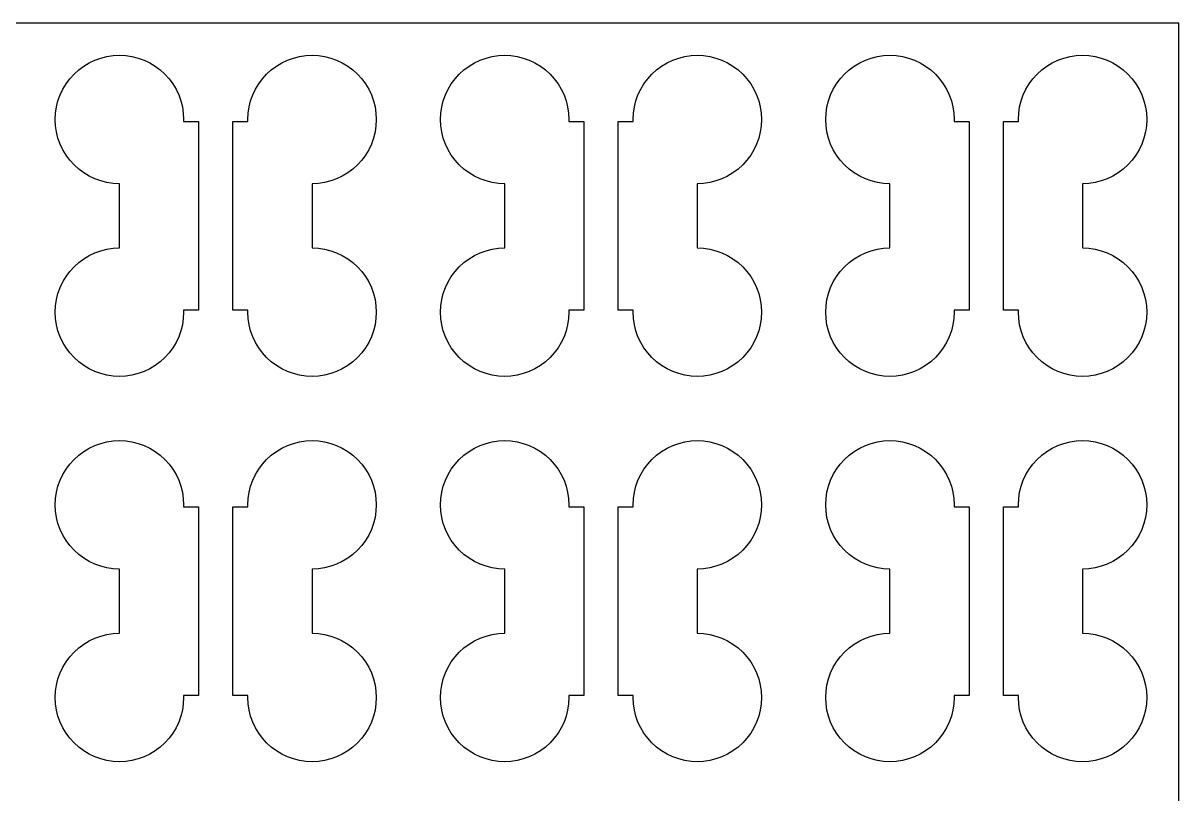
# Model space of a CAD drawing. Header units: metres. Extents: x -4 to 104, y -4 to 68.
# Drawn here: x 76.5 to 103.5, y 49.5 to 67.5 of the extents above; entities that cross this region are included whole.
import ezdxf

# ---------------------------------------------------------------- set-up
doc = ezdxf.new("R2010")
doc.units = ezdxf.units.M

msp = doc.modelspace()

# ---------------------------------------------------------------- linework, layer by layer
for p, q in [((103.5, 67.5), (-4.5, 67.5)), ((103.5, -4.5), (103.5, 67.5)), ((78.3146, 66.6854), (78.4574, 66.7212)), ((78.4574, 66.7212), (78.603, 66.7428)), ((78.603, 66.7428), (78.75, 66.75)), ((78.75, 66.75), (78.897, 66.7428)), ((78.897, 66.7428), (79.0426, 66.7212)), ((79.0426, 66.7212), (79.1854, 66.6854)), ((82.8146, 66.6854), (82.9574, 66.7212)), ((82.9574, 66.7212), (83.103, 66.7428)), ((83.103, 66.7428), (83.25, 66.75)), ((83.25, 66.75), (83.397, 66.7428)), ((83.397, 66.7428), (83.5426, 66.7212)), ((83.5426, 66.7212), (83.6854, 66.6854)), ((87.3146, 66.6854), (87.4574, 66.7212)), ((87.4574, 66.7212), (87.603, 66.7428)), ((87.603, 66.7428), (87.75, 66.75)), ((87.75, 66.75), (87.897, 66.7428)), ((87.897, 66.7428), (88.0426, 66.7212)), ((88.0426, 66.7212), (88.1854, 66.6854)), ((91.8146, 66.6854), (91.9574, 66.7212)), ((91.9574, 66.7212), (92.103, 66.7428)), ((92.103, 66.7428), (92.25, 66.75)), ((92.25, 66.75), (92.397, 66.7428)), ((92.397, 66.7428), (92.5426, 66.7212)), ((92.5426, 66.7212), (92.6854, 66.6854)), ((96.3146, 66.6854), (96.4574, 66.7212)), ((96.4574, 66.7212), (96.603, 66.7428)), ((96.603, 66.7428), (96.75, 66.75)), ((96.75, 66.75), (96.897, 66.7428)), ((96.897, 66.7428), (97.0426, 66.7212)), ((97.0426, 66.7212), (97.1854, 66.6854)), ((100.815, 66.6854), (100.957, 66.7212)), ((100.957, 66.7212), (101.103, 66.7428)), ((101.103, 66.7428), (101.25, 66.75)), ((101.25, 66.75), (101.397, 66.7428)), ((101.397, 66.7428), (101.543, 66.7212)), ((101.543, 66.7212), (101.685, 66.6854)), ((77.7984, 66.4095), (77.9167, 66.4972)), ((77.9167, 66.4972), (78.0429, 66.5729)), ((78.0429, 66.5729), (78.176, 66.6358)), ((78.176, 66.6358), (78.3146, 66.6854)), ((79.1854, 66.6854), (79.324, 66.6358)), ((79.324, 66.6358), (79.4571, 66.5729)), ((79.4571, 66.5729), (79.5834, 66.4972)), ((79.5834, 66.4972), (79.7016, 66.4095)), ((82.2984, 66.4095), (82.4166, 66.4972)), ((82.4166, 66.4972), (82.5429, 66.5729)), ((82.5429, 66.5729), (82.676, 66.6358)), ((82.676, 66.6358), (82.8146, 66.6854)), ((83.6854, 66.6854), (83.824, 66.6358)), ((83.824, 66.6358), (83.9571, 66.5729)), ((83.9571, 66.5729), (84.0833, 66.4972)), ((84.0833, 66.4972), (84.2016, 66.4095)), ((86.7984, 66.4095), (86.9167, 66.4972)), ((86.9167, 66.4972), (87.0429, 66.5729)), ((87.0429, 66.5729), (87.176, 66.6358)), ((87.176, 66.6358), (87.3146, 66.6854)), ((88.1854, 66.6854), (88.324, 66.6358)), ((88.324, 66.6358), (88.4571, 66.5729)), ((88.4571, 66.5729), (88.5834, 66.4972)), ((88.5834, 66.4972), (88.7016, 66.4095)), ((91.2984, 66.4095), (91.4166, 66.4972)), ((91.4166, 66.4972), (91.5429, 66.5729)), ((91.5429, 66.5729), (91.676, 66.6358)), ((91.676, 66.6358), (91.8146, 66.6854)), ((92.6854, 66.6854), (92.824, 66.6358)), ((92.824, 66.6358), (92.9571, 66.5729)), ((92.9571, 66.5729), (93.0833, 66.4972)), ((93.0833, 66.4972), (93.2016, 66.4095)), ((95.7984, 66.4095), (95.9167, 66.4972)), ((95.9167, 66.4972), (96.0429, 66.5729)), ((96.0429, 66.5729), (96.176, 66.6358)), ((96.176, 66.6358), (96.3146, 66.6854)), ((97.1854, 66.6854), (97.324, 66.6358)), ((97.324, 66.6358), (97.4571, 66.5729)), ((97.4571, 66.5729), (97.5834, 66.4972)), ((97.5834, 66.4972), (97.7016, 66.4095)), ((100.298, 66.4095), (100.417, 66.4972)), ((100.417, 66.4972), (100.543, 66.5729)), ((100.543, 66.5729), (100.676, 66.6358)), ((100.676, 66.6358), (100.815, 66.6854)), ((101.685, 66.6854), (101.824, 66.6358)), ((101.824, 66.6358), (101.957, 66.5729)), ((101.957, 66.5729), (102.083, 66.4972)), ((102.083, 66.4972), (102.202, 66.4095)), ((77.5028, 66.0833), (77.5905, 66.2016)), ((77.5905, 66.2016), (77.6893, 66.3107)), ((77.6893, 66.3107), (77.7984, 66.4095)), ((79.7016, 66.4095), (79.8107, 66.3107)), ((79.8107, 66.3107), (79.9095, 66.2016)), ((79.9095, 66.2016), (79.9972, 66.0833)), ((82.0028, 66.0833), (82.0905, 66.2016)), ((82.0905, 66.2016), (82.1893, 66.3107)), ((82.1893, 66.3107), (82.2984, 66.4095)), ((84.2016, 66.4095), (84.3107, 66.3107)), ((84.3107, 66.3107), (84.4095, 66.2016)), ((84.4095, 66.2016), (84.4972, 66.0833)), ((86.5028, 66.0833), (86.5905, 66.2016)), ((86.5905, 66.2016), (86.6893, 66.3107)), ((86.6893, 66.3107), (86.7984, 66.4095)), ((88.7016, 66.4095), (88.8107, 66.3107)), ((88.8107, 66.3107), (88.9095, 66.2016)), ((88.9095, 66.2016), (88.9972, 66.0833)), ((91.0028, 66.0833), (91.0905, 66.2016)), ((91.0905, 66.2016), (91.1893, 66.3107)), ((91.1893, 66.3107), (91.2984, 66.4095)), ((93.2016, 66.4095), (93.3107, 66.3107)), ((93.3107, 66.3107), (93.4095, 66.2016)), ((93.4095, 66.2016), (93.4972, 66.0833)), ((95.5028, 66.0833), (95.5905, 66.2016)), ((95.5905, 66.2016), (95.6893, 66.3107)), ((95.6893, 66.3107), (95.7984, 66.4095)), ((97.7016, 66.4095), (97.8107, 66.3107)), ((97.8107, 66.3107), (97.9095, 66.2016)), ((97.9095, 66.2016), (97.9972, 66.0833)), ((100.003, 66.0833), (100.09, 66.2016)), ((100.09, 66.2016), (100.189, 66.3107)), ((100.189, 66.3107), (100.298, 66.4095)), ((102.202, 66.4095), (102.311, 66.3107)), ((102.311, 66.3107), (102.41, 66.2016)), ((102.41, 66.2016), (102.497, 66.0833)), ((77.3642, 65.824), (77.4271, 65.9571)), ((77.4271, 65.9571), (77.5028, 66.0833)), ((79.9972, 66.0833), (80.0729, 65.9571)), ((80.0729, 65.9571), (80.1358, 65.824)), ((81.8642, 65.824), (81.9271, 65.9571)), ((81.9271, 65.9571), (82.0028, 66.0833)), ((84.4972, 66.0833), (84.5729, 65.9571)), ((84.5729, 65.9571), (84.6358, 65.824)), ((86.3642, 65.824), (86.4271, 65.9571)), ((86.4271, 65.9571), (86.5028, 66.0833)), ((88.9972, 66.0833), (89.0729, 65.9571)), ((89.0729, 65.9571), (89.1358, 65.824)), ((90.8642, 65.824), (90.9271, 65.9571)), ((90.9271, 65.9571), (91.0028, 66.0833)), ((93.4972, 66.0833), (93.5729, 65.9571)), ((93.5729, 65.9571), (93.6358, 65.824)), ((95.3642, 65.824), (95.4271, 65.9571)), ((95.4271, 65.9571), (95.5028, 66.0833)), ((97.9972, 66.0833), (98.0729, 65.9571)), ((98.0729, 65.9571), (98.1358, 65.824)), ((99.8642, 65.824), (99.9271, 65.9571)), ((99.9271, 65.9571), (100.003, 66.0833)), ((102.497, 66.0833), (102.573, 65.9571)), ((102.573, 65.9571), (102.636, 65.824)), ((77.2788, 65.5426), (77.3146, 65.6854)), ((77.3146, 65.6854), (77.3642, 65.824)), ((80.1358, 65.824), (80.1854, 65.6854)), ((80.1854, 65.6854), (80.2212, 65.5426)), ((81.7788, 65.5426), (81.8146, 65.6854)), ((81.8146, 65.6854), (81.8642, 65.824)), ((84.6358, 65.824), (84.6854, 65.6854)), ((84.6854, 65.6854), (84.7212, 65.5426)), ((86.2788, 65.5426), (86.3146, 65.6854)), ((86.3146, 65.6854), (86.3642, 65.824)), ((89.1358, 65.824), (89.1854, 65.6854)), ((89.1854, 65.6854), (89.2212, 65.5426)), ((90.7788, 65.5426), (90.8146, 65.6854)), ((90.8146, 65.6854), (90.8642, 65.824)), ((93.6358, 65.824), (93.6854, 65.6854)), ((93.6854, 65.6854), (93.7212, 65.5426)), ((95.2788, 65.5426), (95.3146, 65.6854)), ((95.3146, 65.6854), (95.3642, 65.824)), ((98.1358, 65.824), (98.1854, 65.6854)), ((98.1854, 65.6854), (98.2212, 65.5426)), ((99.7788, 65.5426), (99.8146, 65.6854)), ((99.8146, 65.6854), (99.8642, 65.824)), ((102.636, 65.824), (102.685, 65.6854)), ((102.685, 65.6854), (102.721, 65.5426)), ((77.25, 65.25), (77.2572, 65.397)), ((77.2572, 65.397), (77.2788, 65.5426)), ((80.2212, 65.5426), (80.2428, 65.397)), ((80.2428, 65.397), (80.25, 65.25)), ((81.75, 65.25), (81.7572, 65.397)), ((81.7572, 65.397), (81.7788, 65.5426)), ((84.7212, 65.5426), (84.7428, 65.397)), ((84.7428, 65.397), (84.75, 65.25)), ((86.25, 65.25), (86.2572, 65.397)), ((86.2572, 65.397), (86.2788, 65.5426)), ((89.2212, 65.5426), (89.2428, 65.397)), ((89.2428, 65.397), (89.25, 65.25)), ((90.75, 65.25), (90.7572, 65.397)), ((90.7572, 65.397), (90.7788, 65.5426)), ((93.7212, 65.5426), (93.7428, 65.397)), ((93.7428, 65.397), (93.75, 65.25)), ((95.25, 65.25), (95.2572, 65.397)), ((95.2572, 65.397), (95.2788, 65.5426)), ((98.2212, 65.5426), (98.2428, 65.397)), ((98.2428, 65.397), (98.25, 65.25)), ((99.75, 65.25), (99.7572, 65.397)), ((99.7572, 65.397), (99.7788, 65.5426)), ((102.721, 65.5426), (102.743, 65.397)), ((102.743, 65.397), (102.75, 65.25)), ((77.2572, 65.103), (77.25, 65.25)), ((77.2788, 64.9574), (77.2572, 65.103)), ((80.25, 65.25), (80.2475, 65.2)), ((80.2475, 65.2), (80.6, 65.2)), ((80.6, 65.2), (80.6, 60.8)), ((81.4, 60.8), (81.4, 65.2)), ((81.4, 65.2), (81.7525, 65.2)), ((81.7525, 65.2), (81.75, 65.25)), ((84.7428, 65.103), (84.7212, 64.9574)), ((84.75, 65.25), (84.7428, 65.103)), ((86.2572, 65.103), (86.25, 65.25)), ((86.2788, 64.9574), (86.2572, 65.103)), ((89.25, 65.25), (89.2475, 65.2)), ((89.2475, 65.2), (89.6, 65.2)), ((89.6, 65.2), (89.6, 60.8)), ((90.4, 60.8), (90.4, 65.2)), ((90.4, 65.2), (90.7525, 65.2)), ((90.7525, 65.2), (90.75, 65.25)), ((93.7428, 65.103), (93.7212, 64.9574)), ((93.75, 65.25), (93.7428, 65.103)), ((95.2572, 65.103), (95.25, 65.25)), ((95.2788, 64.9574), (95.2572, 65.103)), ((98.25, 65.25), (98.2475, 65.2)), ((98.2475, 65.2), (98.6, 65.2)), ((98.6, 65.2), (98.6, 60.8)), ((99.4, 60.8), (99.4, 65.2)), ((99.4, 65.2), (99.7525, 65.2)), ((99.7525, 65.2), (99.75, 65.25)), ((102.743, 65.103), (102.721, 64.9574)), ((102.75, 65.25), (102.743, 65.103)), ((77.3146, 64.8146), (77.2788, 64.9574)), ((77.3642, 64.676), (77.3146, 64.8146)), ((84.6854, 64.8146), (84.6358, 64.676)), ((84.7212, 64.9574), (84.6854, 64.8146)), ((86.3146, 64.8146), (86.2788, 64.9574)), ((86.3642, 64.676), (86.3146, 64.8146)), ((93.6854, 64.8146), (93.6358, 64.676)), ((93.7212, 64.9574), (93.6854, 64.8146)), ((95.3146, 64.8146), (95.2788, 64.9574)), ((95.3642, 64.676), (95.3146, 64.8146)), ((102.685, 64.8146), (102.636, 64.676)), ((102.721, 64.9574), (102.685, 64.8146)), ((77.4271, 64.5429), (77.3642, 64.676)), ((77.5028, 64.4166), (77.4271, 64.5429)), ((84.5729, 64.5429), (84.4972, 64.4166)), ((84.6358, 64.676), (84.5729, 64.5429)), ((86.4271, 64.5429), (86.3642, 64.676)), ((86.5028, 64.4166), (86.4271, 64.5429)), ((93.5729, 64.5429), (93.4972, 64.4166)), ((93.6358, 64.676), (93.5729, 64.5429)), ((95.4271, 64.5429), (95.3642, 64.676)), ((95.5028, 64.4166), (95.4271, 64.5429)), ((102.573, 64.5429), (102.497, 64.4166)), ((102.636, 64.676), (102.573, 64.5429)), ((77.5905, 64.2984), (77.5028, 64.4166)), ((77.6893, 64.1893), (77.5905, 64.2984)), ((84.4095, 64.2984), (84.3107, 64.1893)), ((84.4972, 64.4166), (84.4095, 64.2984)), ((86.5905, 64.2984), (86.5028, 64.4166)), ((86.6893, 64.1893), (86.5905, 64.2984)), ((93.4095, 64.2984), (93.3107, 64.1893)), ((93.4972, 64.4166), (93.4095, 64.2984)), ((95.5905, 64.2984), (95.5028, 64.4166)), ((95.6893, 64.1893), (95.5905, 64.2984)), ((102.41, 64.2984), (102.311, 64.1893)), ((102.497, 64.4166), (102.41, 64.2984)), ((77.7984, 64.0905), (77.6893, 64.1893)), ((77.9167, 64.0028), (77.7984, 64.0905)), ((78.0429, 63.9271), (77.9167, 64.0028)), ((84.0833, 64.0028), (83.9571, 63.9271)), ((84.2016, 64.0905), (84.0833, 64.0028)), ((84.3107, 64.1893), (84.2016, 64.0905)), ((86.7984, 64.0905), (86.6893, 64.1893)), ((86.9167, 64.0028), (86.7984, 64.0905)), ((87.0429, 63.9271), (86.9167, 64.0028)), ((93.0833, 64.0028), (92.9571, 63.9271)), ((93.2016, 64.0905), (93.0833, 64.0028)), ((93.3107, 64.1893), (93.2016, 64.0905)), ((95.7984, 64.0905), (95.6893, 64.1893)), ((95.9167, 64.0028), (95.7984, 64.0905)), ((96.0429, 63.9271), (95.9167, 64.0028)), ((102.083, 64.0028), (101.957, 63.9271)), ((102.202, 64.0905), (102.083, 64.0028)), ((102.311, 64.1893), (102.202, 64.0905)), ((78.176, 63.8642), (78.0429, 63.9271)), ((78.3146, 63.8146), (78.176, 63.8642)), ((78.4574, 63.7788), (78.3146, 63.8146)), ((78.603, 63.7572), (78.4574, 63.7788)), ((78.75, 63.75), (78.603, 63.7572)), ((78.75, 62.25), (78.75, 63.75)), ((83.397, 63.7572), (83.25, 63.75)), ((83.25, 63.75), (83.25, 62.25)), ((83.5426, 63.7788), (83.397, 63.7572)), ((83.6854, 63.8146), (83.5426, 63.7788)), ((83.824, 63.8642), (83.6854, 63.8146)), ((83.9571, 63.9271), (83.824, 63.8642)), ((87.176, 63.8642), (87.0429, 63.9271)), ((87.3146, 63.8146), (87.176, 63.8642)), ((87.4574, 63.7788), (87.3146, 63.8146)), ((87.603, 63.7572), (87.4574, 63.7788)), ((87.75, 63.75), (87.603, 63.7572)), ((87.75, 62.25), (87.75, 63.75)), ((92.397, 63.7572), (92.25, 63.75)), ((92.25, 63.75), (92.25, 62.25)), ((92.5426, 63.7788), (92.397, 63.7572)), ((92.6854, 63.8146), (92.5426, 63.7788)), ((92.824, 63.8642), (92.6854, 63.8146)), ((92.9571, 63.9271), (92.824, 63.8642)), ((96.176, 63.8642), (96.0429, 63.9271)), ((96.3146, 63.8146), (96.176, 63.8642)), ((96.4574, 63.7788), (96.3146, 63.8146)), ((96.603, 63.7572), (96.4574, 63.7788)), ((96.75, 63.75), (96.603, 63.7572)), ((96.75, 62.25), (96.75, 63.75)), ((101.397, 63.7572), (101.25, 63.75)), ((101.25, 63.75), (101.25, 62.25)), ((101.543, 63.7788), (101.397, 63.7572)), ((101.685, 63.8146), (101.543, 63.7788)), ((101.824, 63.8642), (101.685, 63.8146)), ((101.957, 63.9271), (101.824, 63.8642)), ((78.0429, 62.0729), (78.176, 62.1358)), ((78.176, 62.1358), (78.3146, 62.1854)), ((78.3146, 62.1854), (78.4574, 62.2212)), ((78.4574, 62.2212), (78.603, 62.2428)), ((78.603, 62.2428), (78.75, 62.25)), ((83.25, 62.25), (83.397, 62.2428)), ((83.397, 62.2428), (83.5426, 62.2212)), ((83.5426, 62.2212), (83.6854, 62.1854)), ((83.6854, 62.1854), (83.824, 62.1358)), ((83.824, 62.1358), (83.9571, 62.0729)), ((87.0429, 62.0729), (87.176, 62.1358)), ((87.176, 62.1358), (87.3146, 62.1854)), ((87.3146, 62.1854), (87.4574, 62.2212)), ((87.4574, 62.2212), (87.603, 62.2428)), ((87.603, 62.2428), (87.75, 62.25)), ((92.25, 62.25), (92.397, 62.2428)), ((92.397, 62.2428), (92.5426, 62.2212)), ((92.5426, 62.2212), (92.6854, 62.1854)), ((92.6854, 62.1854), (92.824, 62.1358)), ((92.824, 62.1358), (92.9571, 62.0729)), ((96.0429, 62.0729), (96.176, 62.1358)), ((96.176, 62.1358), (96.3146, 62.1854)), ((96.3146, 62.1854), (96.4574, 62.2212)), ((96.4574, 62.2212), (96.603, 62.2428)), ((96.603, 62.2428), (96.75, 62.25)), ((101.25, 62.25), (101.397, 62.2428)), ((101.397, 62.2428), (101.543, 62.2212)), ((101.543, 62.2212), (101.685, 62.1854)), ((101.685, 62.1854), (101.824, 62.1358)), ((101.824, 62.1358), (101.957, 62.0729)), ((77.6893, 61.8107), (77.7984, 61.9095)), ((77.7984, 61.9095), (77.9167, 61.9972)), ((77.9167, 61.9972), (78.0429, 62.0729)), ((83.9571, 62.0729), (84.0833, 61.9972)), ((84.0833, 61.9972), (84.2016, 61.9095)), ((84.2016, 61.9095), (84.3107, 61.8107)), ((86.6893, 61.8107), (86.7984, 61.9095)), ((86.7984, 61.9095), (86.9167, 61.9972)), ((86.9167, 61.9972), (87.0429, 62.0729)), ((92.9571, 62.0729), (93.0833, 61.9972)), ((93.0833, 61.9972), (93.2016, 61.9095)), ((93.2016, 61.9095), (93.3107, 61.8107)), ((95.6893, 61.8107), (95.7984, 61.9095)), ((95.7984, 61.9095), (95.9167, 61.9972)), ((95.9167, 61.9972), (96.0429, 62.0729)), ((101.957, 62.0729), (102.083, 61.9972)), ((102.083, 61.9972), (102.202, 61.9095)), ((102.202, 61.9095), (102.311, 61.8107)), ((77.4271, 61.4571), (77.5028, 61.5834)), ((77.5028, 61.5834), (77.5905, 61.7016)), ((77.5905, 61.7016), (77.6893, 61.8107)), ((84.3107, 61.8107), (84.4095, 61.7016)), ((84.4095, 61.7016), (84.4972, 61.5834)), ((84.4972, 61.5834), (84.5729, 61.4571)), ((86.4271, 61.4571), (86.5028, 61.5834)), ((86.5028, 61.5834), (86.5905, 61.7016)), ((86.5905, 61.7016), (86.6893, 61.8107)), ((93.3107, 61.8107), (93.4095, 61.7016)), ((93.4095, 61.7016), (93.4972, 61.5834)), ((93.4972, 61.5834), (93.5729, 61.4571)), ((95.4271, 61.4571), (95.5028, 61.5834)), ((95.5028, 61.5834), (95.5905, 61.7016)), ((95.5905, 61.7016), (95.6893, 61.8107)), ((102.311, 61.8107), (102.41, 61.7016)), ((102.41, 61.7016), (102.497, 61.5834)), ((102.497, 61.5834), (102.573, 61.4571)), ((77.3146, 61.1854), (77.3642, 61.324)), ((77.3642, 61.324), (77.4271, 61.4571)), ((84.5729, 61.4571), (84.6358, 61.324)), ((84.6358, 61.324), (84.6854, 61.1854)), ((86.3146, 61.1854), (86.3642, 61.324)), ((86.3642, 61.324), (86.4271, 61.4571)), ((93.5729, 61.4571), (93.6358, 61.324)), ((93.6358, 61.324), (93.6854, 61.1854)), ((95.3146, 61.1854), (95.3642, 61.324)), ((95.3642, 61.324), (95.4271, 61.4571)), ((102.573, 61.4571), (102.636, 61.324)), ((102.636, 61.324), (102.685, 61.1854)), ((77.2572, 60.897), (77.2788, 61.0426)), ((77.2788, 61.0426), (77.3146, 61.1854)), ((84.6854, 61.1854), (84.7212, 61.0426)), ((84.7212, 61.0426), (84.7428, 60.897)), ((86.2572, 60.897), (86.2788, 61.0426)), ((86.2788, 61.0426), (86.3146, 61.1854)), ((93.6854, 61.1854), (93.7212, 61.0426)), ((93.7212, 61.0426), (93.7428, 60.897)), ((95.2572, 60.897), (95.2788, 61.0426)), ((95.2788, 61.0426), (95.3146, 61.1854)), ((102.685, 61.1854), (102.721, 61.0426)), ((102.721, 61.0426), (102.743, 60.897)), ((77.25, 60.75), (77.2572, 60.897)), ((80.6, 60.8), (80.2475, 60.8)), ((80.2475, 60.8), (80.25, 60.75)), ((81.7525, 60.8), (81.4, 60.8)), ((81.75, 60.75), (81.7525, 60.8)), ((84.7428, 60.897), (84.75, 60.75)), ((86.25, 60.75), (86.2572, 60.897)), ((89.6, 60.8), (89.2475, 60.8)), ((89.2475, 60.8), (89.25, 60.75)), ((90.7525, 60.8), (90.4, 60.8)), ((90.75, 60.75), (90.7525, 60.8)), ((93.7428, 60.897), (93.75, 60.75)), ((95.25, 60.75), (95.2572, 60.897)), ((98.6, 60.8), (98.2475, 60.8)), ((98.2475, 60.8), (98.25, 60.75)), ((99.7525, 60.8), (99.4, 60.8)), ((99.75, 60.75), (99.7525, 60.8)), ((102.743, 60.897), (102.75, 60.75)), ((77.2572, 60.603), (77.25, 60.75)), ((77.2788, 60.4574), (77.2572, 60.603)), ((80.2428, 60.603), (80.2212, 60.4574)), ((80.25, 60.75), (80.2428, 60.603)), ((81.7572, 60.603), (81.75, 60.75)), ((81.7788, 60.4574), (81.7572, 60.603)), ((84.7428, 60.603), (84.7212, 60.4574)), ((84.75, 60.75), (84.7428, 60.603)), ((86.2572, 60.603), (86.25, 60.75)), ((86.2788, 60.4574), (86.2572, 60.603)), ((89.2428, 60.603), (89.2212, 60.4574)), ((89.25, 60.75), (89.2428, 60.603)), ((90.7572, 60.603), (90.75, 60.75)), ((90.7788, 60.4574), (90.7572, 60.603)), ((93.7428, 60.603), (93.7212, 60.4574)), ((93.75, 60.75), (93.7428, 60.603)), ((95.2572, 60.603), (95.25, 60.75)), ((95.2788, 60.4574), (95.2572, 60.603)), ((98.2428, 60.603), (98.2212, 60.4574)), ((98.25, 60.75), (98.2428, 60.603)), ((99.7572, 60.603), (99.75, 60.75)), ((99.7788, 60.4574), (99.7572, 60.603)), ((102.743, 60.603), (102.721, 60.4574)), ((102.75, 60.75), (102.743, 60.603)), ((77.3146, 60.3146), (77.2788, 60.4574)), ((77.3642, 60.176), (77.3146, 60.3146)), ((80.1854, 60.3146), (80.1358, 60.176)), ((80.2212, 60.4574), (80.1854, 60.3146)), ((81.8146, 60.3146), (81.7788, 60.4574)), ((81.8642, 60.176), (81.8146, 60.3146)), ((84.6854, 60.3146), (84.6358, 60.176)), ((84.7212, 60.4574), (84.6854, 60.3146)), ((86.3146, 60.3146), (86.2788, 60.4574)), ((86.3642, 60.176), (86.3146, 60.3146)), ((89.1854, 60.3146), (89.1358, 60.176)), ((89.2212, 60.4574), (89.1854, 60.3146)), ((90.8146, 60.3146), (90.7788, 60.4574)), ((90.8642, 60.176), (90.8146, 60.3146)), ((93.6854, 60.3146), (93.6358, 60.176)), ((93.7212, 60.4574), (93.6854, 60.3146)), ((95.3146, 60.3146), (95.2788, 60.4574)), ((95.3642, 60.176), (95.3146, 60.3146)), ((98.1854, 60.3146), (98.1358, 60.176)), ((98.2212, 60.4574), (98.1854, 60.3146)), ((99.8146, 60.3146), (99.7788, 60.4574)), ((99.8642, 60.176), (99.8146, 60.3146)), ((102.685, 60.3146), (102.636, 60.176)), ((102.721, 60.4574), (102.685, 60.3146)), ((77.4271, 60.0429), (77.3642, 60.176)), ((77.5028, 59.9167), (77.4271, 60.0429)), ((80.0729, 60.0429), (79.9972, 59.9167)), ((80.1358, 60.176), (80.0729, 60.0429)), ((81.9271, 60.0429), (81.8642, 60.176)), ((82.0028, 59.9167), (81.9271, 60.0429)), ((84.5729, 60.0429), (84.4972, 59.9167)), ((84.6358, 60.176), (84.5729, 60.0429)), ((86.4271, 60.0429), (86.3642, 60.176)), ((86.5028, 59.9167), (86.4271, 60.0429)), ((89.0729, 60.0429), (88.9972, 59.9167)), ((89.1358, 60.176), (89.0729, 60.0429)), ((90.9271, 60.0429), (90.8642, 60.176)), ((91.0028, 59.9167), (90.9271, 60.0429)), ((93.5729, 60.0429), (93.4972, 59.9167)), ((93.6358, 60.176), (93.5729, 60.0429)), ((95.4271, 60.0429), (95.3642, 60.176)), ((95.5028, 59.9167), (95.4271, 60.0429)), ((98.0729, 60.0429), (97.9972, 59.9167)), ((98.1358, 60.176), (98.0729, 60.0429)), ((99.9271, 60.0429), (99.8642, 60.176)), ((100.003, 59.9167), (99.9271, 60.0429)), ((102.573, 60.0429), (102.497, 59.9167)), ((102.636, 60.176), (102.573, 60.0429)), ((77.5905, 59.7984), (77.5028, 59.9167)), ((77.6893, 59.6893), (77.5905, 59.7984)), ((77.7984, 59.5905), (77.6893, 59.6893)), ((79.8107, 59.6893), (79.7016, 59.5905)), ((79.9095, 59.7984), (79.8107, 59.6893)), ((79.9972, 59.9167), (79.9095, 59.7984)), ((82.0905, 59.7984), (82.0028, 59.9167)), ((82.1893, 59.6893), (82.0905, 59.7984)), ((82.2984, 59.5905), (82.1893, 59.6893)), ((84.3107, 59.6893), (84.2016, 59.5905)), ((84.4095, 59.7984), (84.3107, 59.6893)), ((84.4972, 59.9167), (84.4095, 59.7984)), ((86.5905, 59.7984), (86.5028, 59.9167)), ((86.6893, 59.6893), (86.5905, 59.7984)), ((86.7984, 59.5905), (86.6893, 59.6893)), ((88.8107, 59.6893), (88.7016, 59.5905)), ((88.9095, 59.7984), (88.8107, 59.6893)), ((88.9972, 59.9167), (88.9095, 59.7984)), ((91.0905, 59.7984), (91.0028, 59.9167)), ((91.1893, 59.6893), (91.0905, 59.7984)), ((91.2984, 59.5905), (91.1893, 59.6893)), ((93.3107, 59.6893), (93.2016, 59.5905)), ((93.4095, 59.7984), (93.3107, 59.6893)), ((93.4972, 59.9167), (93.4095, 59.7984)), ((95.5905, 59.7984), (95.5028, 59.9167)), ((95.6893, 59.6893), (95.5905, 59.7984)), ((95.7984, 59.5905), (95.6893, 59.6893)), ((97.8107, 59.6893), (97.7016, 59.5905)), ((97.9095, 59.7984), (97.8107, 59.6893)), ((97.9972, 59.9167), (97.9095, 59.7984)), ((100.09, 59.7984), (100.003, 59.9167)), ((100.189, 59.6893), (100.09, 59.7984)), ((100.298, 59.5905), (100.189, 59.6893)), ((102.311, 59.6893), (102.202, 59.5905)), ((102.41, 59.7984), (102.311, 59.6893)), ((102.497, 59.9167), (102.41, 59.7984)), ((77.9167, 59.5028), (77.7984, 59.5905)), ((78.0429, 59.4271), (77.9167, 59.5028)), ((78.176, 59.3642), (78.0429, 59.4271)), ((79.4571, 59.4271), (79.324, 59.3642)), ((79.5834, 59.5028), (79.4571, 59.4271)), ((79.7016, 59.5905), (79.5834, 59.5028)), ((82.4166, 59.5028), (82.2984, 59.5905)), ((82.5429, 59.4271), (82.4166, 59.5028)), ((82.676, 59.3642), (82.5429, 59.4271)), ((83.9571, 59.4271), (83.824, 59.3642)), ((84.0833, 59.5028), (83.9571, 59.4271)), ((84.2016, 59.5905), (84.0833, 59.5028)), ((86.9167, 59.5028), (86.7984, 59.5905)), ((87.0429, 59.4271), (86.9167, 59.5028)), ((87.176, 59.3642), (87.0429, 59.4271)), ((88.4571, 59.4271), (88.324, 59.3642)), ((88.5834, 59.5028), (88.4571, 59.4271)), ((88.7016, 59.5905), (88.5834, 59.5028)), ((91.4166, 59.5028), (91.2984, 59.5905)), ((91.5429, 59.4271), (91.4166, 59.5028)), ((91.676, 59.3642), (91.5429, 59.4271)), ((92.9571, 59.4271), (92.824, 59.3642)), ((93.0833, 59.5028), (92.9571, 59.4271)), ((93.2016, 59.5905), (93.0833, 59.5028)), ((95.9167, 59.5028), (95.7984, 59.5905)), ((96.0429, 59.4271), (95.9167, 59.5028)), ((96.176, 59.3642), (96.0429, 59.4271)), ((97.4571, 59.4271), (97.324, 59.3642)), ((97.5834, 59.5028), (97.4571, 59.4271)), ((97.7016, 59.5905), (97.5834, 59.5028)), ((100.417, 59.5028), (100.298, 59.5905)), ((100.543, 59.4271), (100.417, 59.5028)), ((100.676, 59.3642), (100.543, 59.4271)), ((101.957, 59.4271), (101.824, 59.3642)), ((102.083, 59.5028), (101.957, 59.4271)), ((102.202, 59.5905), (102.083, 59.5028)), ((78.3146, 59.3146), (78.176, 59.3642)), ((78.4574, 59.2788), (78.3146, 59.3146)), ((78.603, 59.2572), (78.4574, 59.2788)), ((78.75, 59.25), (78.603, 59.2572)), ((78.897, 59.2572), (78.75, 59.25)), ((79.0426, 59.2788), (78.897, 59.2572)), ((79.1854, 59.3146), (79.0426, 59.2788)), ((79.324, 59.3642), (79.1854, 59.3146)), ((82.8146, 59.3146), (82.676, 59.3642)), ((82.9574, 59.2788), (82.8146, 59.3146)), ((83.103, 59.2572), (82.9574, 59.2788)), ((83.25, 59.25), (83.103, 59.2572)), ((83.397, 59.2572), (83.25, 59.25)), ((83.5426, 59.2788), (83.397, 59.2572)), ((83.6854, 59.3146), (83.5426, 59.2788)), ((83.824, 59.3642), (83.6854, 59.3146)), ((87.3146, 59.3146), (87.176, 59.3642)), ((87.4574, 59.2788), (87.3146, 59.3146)), ((87.603, 59.2572), (87.4574, 59.2788)), ((87.75, 59.25), (87.603, 59.2572)), ((87.897, 59.2572), (87.75, 59.25)), ((88.0426, 59.2788), (87.897, 59.2572)), ((88.1854, 59.3146), (88.0426, 59.2788)), ((88.324, 59.3642), (88.1854, 59.3146)), ((91.8146, 59.3146), (91.676, 59.3642)), ((91.9574, 59.2788), (91.8146, 59.3146)), ((92.103, 59.2572), (91.9574, 59.2788)), ((92.25, 59.25), (92.103, 59.2572)), ((92.397, 59.2572), (92.25, 59.25)), ((92.5426, 59.2788), (92.397, 59.2572)), ((92.6854, 59.3146), (92.5426, 59.2788)), ((92.824, 59.3642), (92.6854, 59.3146)), ((96.3146, 59.3146), (96.176, 59.3642)), ((96.4574, 59.2788), (96.3146, 59.3146)), ((96.603, 59.2572), (96.4574, 59.2788)), ((96.75, 59.25), (96.603, 59.2572)), ((96.897, 59.2572), (96.75, 59.25)), ((97.0426, 59.2788), (96.897, 59.2572)), ((97.1854, 59.3146), (97.0426, 59.2788)), ((97.324, 59.3642), (97.1854, 59.3146)), ((100.815, 59.3146), (100.676, 59.3642)), ((100.957, 59.2788), (100.815, 59.3146)), ((101.103, 59.2572), (100.957, 59.2788)), ((101.25, 59.25), (101.103, 59.2572)), ((101.397, 59.2572), (101.25, 59.25)), ((101.543, 59.2788), (101.397, 59.2572)), ((101.685, 59.3146), (101.543, 59.2788)), ((101.824, 59.3642), (101.685, 59.3146)), ((77.9167, 57.4972), (78.0429, 57.5729)), ((78.0429, 57.5729), (78.176, 57.6358)), ((78.176, 57.6358), (78.3146, 57.6854)), ((78.3146, 57.6854), (78.4574, 57.7212)), ((78.4574, 57.7212), (78.603, 57.7428)), ((78.603, 57.7428), (78.75, 57.75)), ((78.75, 57.75), (78.897, 57.7428)), ((78.897, 57.7428), (79.0426, 57.7212)), ((79.0426, 57.7212), (79.1854, 57.6854)), ((79.1854, 57.6854), (79.324, 57.6358)), ((79.324, 57.6358), (79.4571, 57.5729)), ((79.4571, 57.5729), (79.5834, 57.4972)), ((82.4166, 57.4972), (82.5429, 57.5729)), ((82.5429, 57.5729), (82.676, 57.6358)), ((82.676, 57.6358), (82.8146, 57.6854)), ((82.8146, 57.6854), (82.9574, 57.7212)), ((82.9574, 57.7212), (83.103, 57.7428)), ((83.103, 57.7428), (83.25, 57.75)), ((83.25, 57.75), (83.397, 57.7428)), ((83.397, 57.7428), (83.5426, 57.7212)), ((83.5426, 57.7212), (83.6854, 57.6854)), ((83.6854, 57.6854), (83.824, 57.6358)), ((83.824, 57.6358), (83.9571, 57.5729)), ((83.9571, 57.5729), (84.0833, 57.4972)), ((86.9167, 57.4972), (87.0429, 57.5729)), ((87.0429, 57.5729), (87.176, 57.6358)), ((87.176, 57.6358), (87.3146, 57.6854)), ((87.3146, 57.6854), (87.4574, 57.7212)), ((87.4574, 57.7212), (87.603, 57.7428)), ((87.603, 57.7428), (87.75, 57.75)), ((87.75, 57.75), (87.897, 57.7428)), ((87.897, 57.7428), (88.0426, 57.7212)), ((88.0426, 57.7212), (88.1854, 57.6854)), ((88.1854, 57.6854), (88.324, 57.6358)), ((88.324, 57.6358), (88.4571, 57.5729)), ((88.4571, 57.5729), (88.5834, 57.4972)), ((91.4166, 57.4972), (91.5429, 57.5729)), ((91.5429, 57.5729), (91.676, 57.6358)), ((91.676, 57.6358), (91.8146, 57.6854)), ((91.8146, 57.6854), (91.9574, 57.7212)), ((91.9574, 57.7212), (92.103, 57.7428)), ((92.103, 57.7428), (92.25, 57.75)), ((92.25, 57.75), (92.397, 57.7428)), ((92.397, 57.7428), (92.5426, 57.7212)), ((92.5426, 57.7212), (92.6854, 57.6854)), ((92.6854, 57.6854), (92.824, 57.6358)), ((92.824, 57.6358), (92.9571, 57.5729)), ((92.9571, 57.5729), (93.0833, 57.4972)), ((95.9167, 57.4972), (96.0429, 57.5729)), ((96.0429, 57.5729), (96.176, 57.6358)), ((96.176, 57.6358), (96.3146, 57.6854)), ((96.3146, 57.6854), (96.4574, 57.7212)), ((96.4574, 57.7212), (96.603, 57.7428)), ((96.603, 57.7428), (96.75, 57.75)), ((96.75, 57.75), (96.897, 57.7428)), ((96.897, 57.7428), (97.0426, 57.7212)), ((97.0426, 57.7212), (97.1854, 57.6854)), ((97.1854, 57.6854), (97.324, 57.6358)), ((97.324, 57.6358), (97.4571, 57.5729)), ((97.4571, 57.5729), (97.5834, 57.4972)), ((100.417, 57.4972), (100.543, 57.5729)), ((100.543, 57.5729), (100.676, 57.6358)), ((100.676, 57.6358), (100.815, 57.6854)), ((100.815, 57.6854), (100.957, 57.7212)), ((100.957, 57.7212), (101.103, 57.7428)), ((101.103, 57.7428), (101.25, 57.75)), ((101.25, 57.75), (101.397, 57.7428)), ((101.397, 57.7428), (101.543, 57.7212)), ((101.543, 57.7212), (101.685, 57.6854)), ((101.685, 57.6854), (101.824, 57.6358)), ((101.824, 57.6358), (101.957, 57.5729)), ((101.957, 57.5729), (102.083, 57.4972)), ((77.5905, 57.2016), (77.6893, 57.3107)), ((77.6893, 57.3107), (77.7984, 57.4095)), ((77.7984, 57.4095), (77.9167, 57.4972)), ((79.5834, 57.4972), (79.7016, 57.4095)), ((79.7016, 57.4095), (79.8107, 57.3107)), ((79.8107, 57.3107), (79.9095, 57.2016)), ((82.0905, 57.2016), (82.1893, 57.3107)), ((82.1893, 57.3107), (82.2984, 57.4095)), ((82.2984, 57.4095), (82.4166, 57.4972)), ((84.0833, 57.4972), (84.2016, 57.4095)), ((84.2016, 57.4095), (84.3107, 57.3107)), ((84.3107, 57.3107), (84.4095, 57.2016)), ((86.5905, 57.2016), (86.6893, 57.3107)), ((86.6893, 57.3107), (86.7984, 57.4095)), ((86.7984, 57.4095), (86.9167, 57.4972)), ((88.5834, 57.4972), (88.7016, 57.4095)), ((88.7016, 57.4095), (88.8107, 57.3107)), ((88.8107, 57.3107), (88.9095, 57.2016)), ((91.0905, 57.2016), (91.1893, 57.3107)), ((91.1893, 57.3107), (91.2984, 57.4095)), ((91.2984, 57.4095), (91.4166, 57.4972)), ((93.0833, 57.4972), (93.2016, 57.4095)), ((93.2016, 57.4095), (93.3107, 57.3107)), ((93.3107, 57.3107), (93.4095, 57.2016)), ((95.5905, 57.2016), (95.6893, 57.3107)), ((95.6893, 57.3107), (95.7984, 57.4095)), ((95.7984, 57.4095), (95.9167, 57.4972)), ((97.5834, 57.4972), (97.7016, 57.4095)), ((97.7016, 57.4095), (97.8107, 57.3107)), ((97.8107, 57.3107), (97.9095, 57.2016)), ((100.09, 57.2016), (100.189, 57.3107)), ((100.189, 57.3107), (100.298, 57.4095)), ((100.298, 57.4095), (100.417, 57.4972)), ((102.083, 57.4972), (102.202, 57.4095)), ((102.202, 57.4095), (102.311, 57.3107)), ((102.311, 57.3107), (102.41, 57.2016)), ((77.4271, 56.9571), (77.5028, 57.0833)), ((77.5028, 57.0833), (77.5905, 57.2016)), ((79.9095, 57.2016), (79.9972, 57.0833)), ((79.9972, 57.0833), (80.0729, 56.9571)), ((81.9271, 56.9571), (82.0028, 57.0833)), ((82.0028, 57.0833), (82.0905, 57.2016)), ((84.4095, 57.2016), (84.4972, 57.0833)), ((84.4972, 57.0833), (84.5729, 56.9571)), ((86.4271, 56.9571), (86.5028, 57.0833)), ((86.5028, 57.0833), (86.5905, 57.2016)), ((88.9095, 57.2016), (88.9972, 57.0833)), ((88.9972, 57.0833), (89.0729, 56.9571)), ((90.9271, 56.9571), (91.0028, 57.0833)), ((91.0028, 57.0833), (91.0905, 57.2016)), ((93.4095, 57.2016), (93.4972, 57.0833)), ((93.4972, 57.0833), (93.5729, 56.9571)), ((95.4271, 56.9571), (95.5028, 57.0833)), ((95.5028, 57.0833), (95.5905, 57.2016)), ((97.9095, 57.2016), (97.9972, 57.0833)), ((97.9972, 57.0833), (98.0729, 56.9571)), ((99.9271, 56.9571), (100.003, 57.0833)), ((100.003, 57.0833), (100.09, 57.2016)), ((102.41, 57.2016), (102.497, 57.0833)), ((102.497, 57.0833), (102.573, 56.9571)), ((77.3146, 56.6854), (77.3642, 56.824)), ((77.3642, 56.824), (77.4271, 56.9571)), ((80.0729, 56.9571), (80.1358, 56.824)), ((80.1358, 56.824), (80.1854, 56.6854)), ((81.8146, 56.6854), (81.8642, 56.824)), ((81.8642, 56.824), (81.9271, 56.9571)), ((84.5729, 56.9571), (84.6358, 56.824)), ((84.6358, 56.824), (84.6854, 56.6854)), ((86.3146, 56.6854), (86.3642, 56.824)), ((86.3642, 56.824), (86.4271, 56.9571)), ((89.0729, 56.9571), (89.1358, 56.824)), ((89.1358, 56.824), (89.1854, 56.6854)), ((90.8146, 56.6854), (90.8642, 56.824)), ((90.8642, 56.824), (90.9271, 56.9571)), ((93.5729, 56.9571), (93.6358, 56.824)), ((93.6358, 56.824), (93.6854, 56.6854)), ((95.3146, 56.6854), (95.3642, 56.824)), ((95.3642, 56.824), (95.4271, 56.9571)), ((98.0729, 56.9571), (98.1358, 56.824)), ((98.1358, 56.824), (98.1854, 56.6854)), ((99.8146, 56.6854), (99.8642, 56.824)), ((99.8642, 56.824), (99.9271, 56.9571)), ((102.573, 56.9571), (102.636, 56.824)), ((102.636, 56.824), (102.685, 56.6854)), ((77.2572, 56.397), (77.2788, 56.5426)), ((77.2788, 56.5426), (77.3146, 56.6854)), ((80.1854, 56.6854), (80.2212, 56.5426)), ((80.2212, 56.5426), (80.2428, 56.397)), ((81.7572, 56.397), (81.7788, 56.5426)), ((81.7788, 56.5426), (81.8146, 56.6854)), ((84.6854, 56.6854), (84.7212, 56.5426)), ((84.7212, 56.5426), (84.7428, 56.397)), ((86.2572, 56.397), (86.2788, 56.5426)), ((86.2788, 56.5426), (86.3146, 56.6854)), ((89.1854, 56.6854), (89.2212, 56.5426)), ((89.2212, 56.5426), (89.2428, 56.397)), ((90.7572, 56.397), (90.7788, 56.5426)), ((90.7788, 56.5426), (90.8146, 56.6854)), ((93.6854, 56.6854), (93.7212, 56.5426)), ((93.7212, 56.5426), (93.7428, 56.397)), ((95.2572, 56.397), (95.2788, 56.5426)), ((95.2788, 56.5426), (95.3146, 56.6854)), ((98.1854, 56.6854), (98.2212, 56.5426)), ((98.2212, 56.5426), (98.2428, 56.397)), ((99.7572, 56.397), (99.7788, 56.5426)), ((99.7788, 56.5426), (99.8146, 56.6854)), ((102.685, 56.6854), (102.721, 56.5426)), ((102.721, 56.5426), (102.743, 56.397)), ((77.25, 56.25), (77.2572, 56.397)), ((77.2572, 56.103), (77.25, 56.25)), ((80.2428, 56.397), (80.25, 56.25)), ((80.25, 56.25), (80.2475, 56.2)), ((80.2475, 56.2), (80.6, 56.2)), ((80.6, 56.2), (80.6, 51.8)), ((81.4, 51.8), (81.4, 56.2)), ((81.4, 56.2), (81.7525, 56.2)), ((81.75, 56.25), (81.7572, 56.397)), ((81.7525, 56.2), (81.75, 56.25)), ((84.7428, 56.397), (84.75, 56.25)), ((84.75, 56.25), (84.7428, 56.103)), ((86.25, 56.25), (86.2572, 56.397)), ((86.2572, 56.103), (86.25, 56.25)), ((89.2428, 56.397), (89.25, 56.25)), ((89.25, 56.25), (89.2475, 56.2)), ((89.2475, 56.2), (89.6, 56.2)), ((89.6, 56.2), (89.6, 51.8)), ((90.4, 51.8), (90.4, 56.2)), ((90.4, 56.2), (90.7525, 56.2)), ((90.75, 56.25), (90.7572, 56.397)), ((90.7525, 56.2), (90.75, 56.25)), ((93.7428, 56.397), (93.75, 56.25)), ((93.75, 56.25), (93.7428, 56.103)), ((95.25, 56.25), (95.2572, 56.397)), ((95.2572, 56.103), (95.25, 56.25)), ((98.2428, 56.397), (98.25, 56.25)), ((98.25, 56.25), (98.2475, 56.2)), ((98.2475, 56.2), (98.6, 56.2)), ((98.6, 56.2), (98.6, 51.8)), ((99.4, 51.8), (99.4, 56.2)), ((99.4, 56.2), (99.7525, 56.2)), ((99.75, 56.25), (99.7572, 56.397)), ((99.7525, 56.2), (99.75, 56.25)), ((102.743, 56.397), (102.75, 56.25)), ((102.75, 56.25), (102.743, 56.103)), ((77.2788, 55.9574), (77.2572, 56.103)), ((77.3146, 55.8146), (77.2788, 55.9574)), ((84.7212, 55.9574), (84.6854, 55.8146)), ((84.7428, 56.103), (84.7212, 55.9574)), ((86.2788, 55.9574), (86.2572, 56.103)), ((86.3146, 55.8146), (86.2788, 55.9574)), ((93.7212, 55.9574), (93.6854, 55.8146)), ((93.7428, 56.103), (93.7212, 55.9574)), ((95.2788, 55.9574), (95.2572, 56.103)), ((95.3146, 55.8146), (95.2788, 55.9574)), ((102.721, 55.9574), (102.685, 55.8146)), ((102.743, 56.103), (102.721, 55.9574)), ((77.3642, 55.676), (77.3146, 55.8146)), ((77.4271, 55.5429), (77.3642, 55.676)), ((84.6358, 55.676), (84.5729, 55.5429)), ((84.6854, 55.8146), (84.6358, 55.676)), ((86.3642, 55.676), (86.3146, 55.8146)), ((86.4271, 55.5429), (86.3642, 55.676)), ((93.6358, 55.676), (93.5729, 55.5429)), ((93.6854, 55.8146), (93.6358, 55.676)), ((95.3642, 55.676), (95.3146, 55.8146)), ((95.4271, 55.5429), (95.3642, 55.676)), ((102.636, 55.676), (102.573, 55.5429)), ((102.685, 55.8146), (102.636, 55.676)), ((77.5028, 55.4166), (77.4271, 55.5429)), ((77.5905, 55.2984), (77.5028, 55.4166)), ((84.4972, 55.4166), (84.4095, 55.2984)), ((84.5729, 55.5429), (84.4972, 55.4166)), ((86.5028, 55.4166), (86.4271, 55.5429)), ((86.5905, 55.2984), (86.5028, 55.4166)), ((93.4972, 55.4166), (93.4095, 55.2984)), ((93.5729, 55.5429), (93.4972, 55.4166)), ((95.5028, 55.4166), (95.4271, 55.5429)), ((95.5905, 55.2984), (95.5028, 55.4166)), ((102.497, 55.4166), (102.41, 55.2984)), ((102.573, 55.5429), (102.497, 55.4166)), ((77.6893, 55.1893), (77.5905, 55.2984)), ((77.7984, 55.0905), (77.6893, 55.1893)), ((77.9167, 55.0028), (77.7984, 55.0905)), ((84.2016, 55.0905), (84.0833, 55.0028)), ((84.3107, 55.1893), (84.2016, 55.0905)), ((84.4095, 55.2984), (84.3107, 55.1893)), ((86.6893, 55.1893), (86.5905, 55.2984)), ((86.7984, 55.0905), (86.6893, 55.1893)), ((86.9167, 55.0028), (86.7984, 55.0905)), ((93.2016, 55.0905), (93.0833, 55.0028)), ((93.3107, 55.1893), (93.2016, 55.0905)), ((93.4095, 55.2984), (93.3107, 55.1893)), ((95.6893, 55.1893), (95.5905, 55.2984)), ((95.7984, 55.0905), (95.6893, 55.1893)), ((95.9167, 55.0028), (95.7984, 55.0905)), ((102.202, 55.0905), (102.083, 55.0028)), ((102.311, 55.1893), (102.202, 55.0905)), ((102.41, 55.2984), (102.311, 55.1893)), ((78.0429, 54.9271), (77.9167, 55.0028)), ((78.176, 54.8642), (78.0429, 54.9271)), ((78.3146, 54.8146), (78.176, 54.8642)), ((78.4574, 54.7788), (78.3146, 54.8146)), ((83.6854, 54.8146), (83.5426, 54.7788)), ((83.824, 54.8642), (83.6854, 54.8146)), ((83.9571, 54.9271), (83.824, 54.8642)), ((84.0833, 55.0028), (83.9571, 54.9271)), ((87.0429, 54.9271), (86.9167, 55.0028)), ((87.176, 54.8642), (87.0429, 54.9271)), ((87.3146, 54.8146), (87.176, 54.8642)), ((87.4574, 54.7788), (87.3146, 54.8146)), ((92.6854, 54.8146), (92.5426, 54.7788)), ((92.824, 54.8642), (92.6854, 54.8146)), ((92.9571, 54.9271), (92.824, 54.8642)), ((93.0833, 55.0028), (92.9571, 54.9271)), ((96.0429, 54.9271), (95.9167, 55.0028)), ((96.176, 54.8642), (96.0429, 54.9271)), ((96.3146, 54.8146), (96.176, 54.8642)), ((96.4574, 54.7788), (96.3146, 54.8146)), ((101.685, 54.8146), (101.543, 54.7788)), ((101.824, 54.8642), (101.685, 54.8146)), ((101.957, 54.9271), (101.824, 54.8642)), ((102.083, 55.0028), (101.957, 54.9271)), ((78.603, 54.7572), (78.4574, 54.7788)), ((78.75, 54.75), (78.603, 54.7572)), ((78.75, 53.25), (78.75, 54.75)), ((83.397, 54.7572), (83.25, 54.75)), ((83.25, 54.75), (83.25, 53.25)), ((83.5426, 54.7788), (83.397, 54.7572)), ((87.603, 54.7572), (87.4574, 54.7788)), ((87.75, 54.75), (87.603, 54.7572)), ((87.75, 53.25), (87.75, 54.75)), ((92.397, 54.7572), (92.25, 54.75)), ((92.25, 54.75), (92.25, 53.25)), ((92.5426, 54.7788), (92.397, 54.7572)), ((96.603, 54.7572), (96.4574, 54.7788)), ((96.75, 54.75), (96.603, 54.7572)), ((96.75, 53.25), (96.75, 54.75)), ((101.397, 54.7572), (101.25, 54.75)), ((101.25, 54.75), (101.25, 53.25)), ((101.543, 54.7788), (101.397, 54.7572)), ((78.3146, 53.1854), (78.4574, 53.2212)), ((78.4574, 53.2212), (78.603, 53.2428)), ((78.603, 53.2428), (78.75, 53.25)), ((83.25, 53.25), (83.397, 53.2428)), ((83.397, 53.2428), (83.5426, 53.2212)), ((83.5426, 53.2212), (83.6854, 53.1854)), ((87.3146, 53.1854), (87.4574, 53.2212)), ((87.4574, 53.2212), (87.603, 53.2428)), ((87.603, 53.2428), (87.75, 53.25)), ((92.25, 53.25), (92.397, 53.2428)), ((92.397, 53.2428), (92.5426, 53.2212)), ((92.5426, 53.2212), (92.6854, 53.1854)), ((96.3146, 53.1854), (96.4574, 53.2212)), ((96.4574, 53.2212), (96.603, 53.2428)), ((96.603, 53.2428), (96.75, 53.25)), ((101.25, 53.25), (101.397, 53.2428)), ((101.397, 53.2428), (101.543, 53.2212)), ((101.543, 53.2212), (101.685, 53.1854)), ((77.7984, 52.9095), (77.9167, 52.9972)), ((77.9167, 52.9972), (78.0429, 53.0729)), ((78.0429, 53.0729), (78.176, 53.1358)), ((78.176, 53.1358), (78.3146, 53.1854)), ((83.6854, 53.1854), (83.824, 53.1358)), ((83.824, 53.1358), (83.9571, 53.0729)), ((83.9571, 53.0729), (84.0833, 52.9972)), ((84.0833, 52.9972), (84.2016, 52.9095)), ((86.7984, 52.9095), (86.9167, 52.9972)), ((86.9167, 52.9972), (87.0429, 53.0729)), ((87.0429, 53.0729), (87.176, 53.1358)), ((87.176, 53.1358), (87.3146, 53.1854)), ((92.6854, 53.1854), (92.824, 53.1358)), ((92.824, 53.1358), (92.9571, 53.0729)), ((92.9571, 53.0729), (93.0833, 52.9972)), ((93.0833, 52.9972), (93.2016, 52.9095)), ((95.7984, 52.9095), (95.9167, 52.9972)), ((95.9167, 52.9972), (96.0429, 53.0729)), ((96.0429, 53.0729), (96.176, 53.1358)), ((96.176, 53.1358), (96.3146, 53.1854)), ((101.685, 53.1854), (101.824, 53.1358)), ((101.824, 53.1358), (101.957, 53.0729)), ((101.957, 53.0729), (102.083, 52.9972)), ((102.083, 52.9972), (102.202, 52.9095)), ((77.5028, 52.5834), (77.5905, 52.7016)), ((77.5905, 52.7016), (77.6893, 52.8107)), ((77.6893, 52.8107), (77.7984, 52.9095)), ((84.2016, 52.9095), (84.3107, 52.8107)), ((84.3107, 52.8107), (84.4095, 52.7016)), ((84.4095, 52.7016), (84.4972, 52.5834)), ((86.5028, 52.5834), (86.5905, 52.7016)), ((86.5905, 52.7016), (86.6893, 52.8107)), ((86.6893, 52.8107), (86.7984, 52.9095)), ((93.2016, 52.9095), (93.3107, 52.8107)), ((93.3107, 52.8107), (93.4095, 52.7016)), ((93.4095, 52.7016), (93.4972, 52.5834)), ((95.5028, 52.5834), (95.5905, 52.7016)), ((95.5905, 52.7016), (95.6893, 52.8107)), ((95.6893, 52.8107), (95.7984, 52.9095)), ((102.202, 52.9095), (102.311, 52.8107)), ((102.311, 52.8107), (102.41, 52.7016)), ((102.41, 52.7016), (102.497, 52.5834)), ((77.3642, 52.324), (77.4271, 52.4571)), ((77.4271, 52.4571), (77.5028, 52.5834)), ((84.4972, 52.5834), (84.5729, 52.4571)), ((84.5729, 52.4571), (84.6358, 52.324)), ((86.3642, 52.324), (86.4271, 52.4571)), ((86.4271, 52.4571), (86.5028, 52.5834)), ((93.4972, 52.5834), (93.5729, 52.4571)), ((93.5729, 52.4571), (93.6358, 52.324)), ((95.3642, 52.324), (95.4271, 52.4571)), ((95.4271, 52.4571), (95.5028, 52.5834)), ((102.497, 52.5834), (102.573, 52.4571)), ((102.573, 52.4571), (102.636, 52.324)), ((77.2788, 52.0426), (77.3146, 52.1854)), ((77.3146, 52.1854), (77.3642, 52.324)), ((84.6358, 52.324), (84.6854, 52.1854)), ((84.6854, 52.1854), (84.7212, 52.0426)), ((86.2788, 52.0426), (86.3146, 52.1854)), ((86.3146, 52.1854), (86.3642, 52.324)), ((93.6358, 52.324), (93.6854, 52.1854)), ((93.6854, 52.1854), (93.7212, 52.0426)), ((95.2788, 52.0426), (95.3146, 52.1854)), ((95.3146, 52.1854), (95.3642, 52.324)), ((102.636, 52.324), (102.685, 52.1854)), ((102.685, 52.1854), (102.721, 52.0426)), ((77.25, 51.75), (77.2572, 51.897)), ((77.2572, 51.897), (77.2788, 52.0426)), ((84.7212, 52.0426), (84.7428, 51.897)), ((84.7428, 51.897), (84.75, 51.75)), ((86.25, 51.75), (86.2572, 51.897)), ((86.2572, 51.897), (86.2788, 52.0426)), ((93.7212, 52.0426), (93.7428, 51.897)), ((93.7428, 51.897), (93.75, 51.75)), ((95.25, 51.75), (95.2572, 51.897)), ((95.2572, 51.897), (95.2788, 52.0426)), ((102.721, 52.0426), (102.743, 51.897)), ((102.743, 51.897), (102.75, 51.75)), ((77.2572, 51.603), (77.25, 51.75)), ((77.2788, 51.4574), (77.2572, 51.603)), ((80.2428, 51.603), (80.2212, 51.4574)), ((80.25, 51.75), (80.2428, 51.603)), ((80.6, 51.8), (80.2475, 51.8)), ((80.2475, 51.8), (80.25, 51.75)), ((81.7525, 51.8), (81.4, 51.8)), ((81.75, 51.75), (81.7525, 51.8)), ((81.7572, 51.603), (81.75, 51.75)), ((81.7788, 51.4574), (81.7572, 51.603)), ((84.7428, 51.603), (84.7212, 51.4574)), ((84.75, 51.75), (84.7428, 51.603)), ((86.2572, 51.603), (86.25, 51.75)), ((86.2788, 51.4574), (86.2572, 51.603)), ((89.2428, 51.603), (89.2212, 51.4574)), ((89.25, 51.75), (89.2428, 51.603)), ((89.6, 51.8), (89.2475, 51.8)), ((89.2475, 51.8), (89.25, 51.75)), ((90.7525, 51.8), (90.4, 51.8)), ((90.75, 51.75), (90.7525, 51.8)), ((90.7572, 51.603), (90.75, 51.75)), ((90.7788, 51.4574), (90.7572, 51.603)), ((93.7428, 51.603), (93.7212, 51.4574)), ((93.75, 51.75), (93.7428, 51.603)), ((95.2572, 51.603), (95.25, 51.75)), ((95.2788, 51.4574), (95.2572, 51.603)), ((98.2428, 51.603), (98.2212, 51.4574)), ((98.25, 51.75), (98.2428, 51.603)), ((98.6, 51.8), (98.2475, 51.8)), ((98.2475, 51.8), (98.25, 51.75)), ((99.7525, 51.8), (99.4, 51.8)), ((99.75, 51.75), (99.7525, 51.8)), ((99.7572, 51.603), (99.75, 51.75)), ((99.7788, 51.4574), (99.7572, 51.603)), ((102.743, 51.603), (102.721, 51.4574)), ((102.75, 51.75), (102.743, 51.603)), ((77.3146, 51.3146), (77.2788, 51.4574)), ((77.3642, 51.176), (77.3146, 51.3146)), ((80.1854, 51.3146), (80.1358, 51.176)), ((80.2212, 51.4574), (80.1854, 51.3146)), ((81.8146, 51.3146), (81.7788, 51.4574)), ((81.8642, 51.176), (81.8146, 51.3146)), ((84.6854, 51.3146), (84.6358, 51.176)), ((84.7212, 51.4574), (84.6854, 51.3146)), ((86.3146, 51.3146), (86.2788, 51.4574)), ((86.3642, 51.176), (86.3146, 51.3146)), ((89.1854, 51.3146), (89.1358, 51.176)), ((89.2212, 51.4574), (89.1854, 51.3146)), ((90.8146, 51.3146), (90.7788, 51.4574)), ((90.8642, 51.176), (90.8146, 51.3146)), ((93.6854, 51.3146), (93.6358, 51.176)), ((93.7212, 51.4574), (93.6854, 51.3146)), ((95.3146, 51.3146), (95.2788, 51.4574)), ((95.3642, 51.176), (95.3146, 51.3146)), ((98.1854, 51.3146), (98.1358, 51.176)), ((98.2212, 51.4574), (98.1854, 51.3146)), ((99.8146, 51.3146), (99.7788, 51.4574)), ((99.8642, 51.176), (99.8146, 51.3146)), ((102.685, 51.3146), (102.636, 51.176)), ((102.721, 51.4574), (102.685, 51.3146)), ((77.4271, 51.0429), (77.3642, 51.176)), ((77.5028, 50.9167), (77.4271, 51.0429)), ((80.0729, 51.0429), (79.9972, 50.9167)), ((80.1358, 51.176), (80.0729, 51.0429)), ((81.9271, 51.0429), (81.8642, 51.176)), ((82.0028, 50.9167), (81.9271, 51.0429)), ((84.5729, 51.0429), (84.4972, 50.9167)), ((84.6358, 51.176), (84.5729, 51.0429)), ((86.4271, 51.0429), (86.3642, 51.176)), ((86.5028, 50.9167), (86.4271, 51.0429)), ((89.0729, 51.0429), (88.9972, 50.9167)), ((89.1358, 51.176), (89.0729, 51.0429)), ((90.9271, 51.0429), (90.8642, 51.176)), ((91.0028, 50.9167), (90.9271, 51.0429)), ((93.5729, 51.0429), (93.4972, 50.9167)), ((93.6358, 51.176), (93.5729, 51.0429)), ((95.4271, 51.0429), (95.3642, 51.176)), ((95.5028, 50.9167), (95.4271, 51.0429)), ((98.0729, 51.0429), (97.9972, 50.9167)), ((98.1358, 51.176), (98.0729, 51.0429)), ((99.9271, 51.0429), (99.8642, 51.176)), ((100.003, 50.9167), (99.9271, 51.0429)), ((102.573, 51.0429), (102.497, 50.9167)), ((102.636, 51.176), (102.573, 51.0429)), ((77.5905, 50.7984), (77.5028, 50.9167)), ((77.6893, 50.6893), (77.5905, 50.7984)), ((79.9095, 50.7984), (79.8107, 50.6893)), ((79.9972, 50.9167), (79.9095, 50.7984)), ((82.0905, 50.7984), (82.0028, 50.9167)), ((82.1893, 50.6893), (82.0905, 50.7984)), ((84.4095, 50.7984), (84.3107, 50.6893)), ((84.4972, 50.9167), (84.4095, 50.7984)), ((86.5905, 50.7984), (86.5028, 50.9167)), ((86.6893, 50.6893), (86.5905, 50.7984)), ((88.9095, 50.7984), (88.8107, 50.6893)), ((88.9972, 50.9167), (88.9095, 50.7984)), ((91.0905, 50.7984), (91.0028, 50.9167)), ((91.1893, 50.6893), (91.0905, 50.7984)), ((93.4095, 50.7984), (93.3107, 50.6893)), ((93.4972, 50.9167), (93.4095, 50.7984)), ((95.5905, 50.7984), (95.5028, 50.9167)), ((95.6893, 50.6893), (95.5905, 50.7984)), ((97.9095, 50.7984), (97.8107, 50.6893)), ((97.9972, 50.9167), (97.9095, 50.7984)), ((100.09, 50.7984), (100.003, 50.9167)), ((100.189, 50.6893), (100.09, 50.7984)), ((102.41, 50.7984), (102.311, 50.6893)), ((102.497, 50.9167), (102.41, 50.7984)), ((77.7984, 50.5905), (77.6893, 50.6893)), ((77.9167, 50.5028), (77.7984, 50.5905)), ((78.0429, 50.4271), (77.9167, 50.5028)), ((79.5834, 50.5028), (79.4571, 50.4271)), ((79.7016, 50.5905), (79.5834, 50.5028)), ((79.8107, 50.6893), (79.7016, 50.5905)), ((82.2984, 50.5905), (82.1893, 50.6893)), ((82.4166, 50.5028), (82.2984, 50.5905)), ((82.5429, 50.4271), (82.4166, 50.5028)), ((84.0833, 50.5028), (83.9571, 50.4271)), ((84.2016, 50.5905), (84.0833, 50.5028)), ((84.3107, 50.6893), (84.2016, 50.5905)), ((86.7984, 50.5905), (86.6893, 50.6893)), ((86.9167, 50.5028), (86.7984, 50.5905)), ((87.0429, 50.4271), (86.9167, 50.5028)), ((88.5834, 50.5028), (88.4571, 50.4271)), ((88.7016, 50.5905), (88.5834, 50.5028)), ((88.8107, 50.6893), (88.7016, 50.5905)), ((91.2984, 50.5905), (91.1893, 50.6893)), ((91.4166, 50.5028), (91.2984, 50.5905)), ((91.5429, 50.4271), (91.4166, 50.5028)), ((93.0833, 50.5028), (92.9571, 50.4271)), ((93.2016, 50.5905), (93.0833, 50.5028)), ((93.3107, 50.6893), (93.2016, 50.5905)), ((95.7984, 50.5905), (95.6893, 50.6893)), ((95.9167, 50.5028), (95.7984, 50.5905)), ((96.0429, 50.4271), (95.9167, 50.5028)), ((97.5834, 50.5028), (97.4571, 50.4271)), ((97.7016, 50.5905), (97.5834, 50.5028)), ((97.8107, 50.6893), (97.7016, 50.5905)), ((100.298, 50.5905), (100.189, 50.6893)), ((100.417, 50.5028), (100.298, 50.5905)), ((100.543, 50.4271), (100.417, 50.5028)), ((102.083, 50.5028), (101.957, 50.4271)), ((102.202, 50.5905), (102.083, 50.5028)), ((102.311, 50.6893), (102.202, 50.5905)), ((78.176, 50.3642), (78.0429, 50.4271)), ((78.3146, 50.3146), (78.176, 50.3642)), ((78.4574, 50.2788), (78.3146, 50.3146)), ((78.603, 50.2572), (78.4574, 50.2788)), ((78.75, 50.25), (78.603, 50.2572)), ((78.897, 50.2572), (78.75, 50.25)), ((79.0426, 50.2788), (78.897, 50.2572)), ((79.1854, 50.3146), (79.0426, 50.2788)), ((79.324, 50.3642), (79.1854, 50.3146)), ((79.4571, 50.4271), (79.324, 50.3642)), ((82.676, 50.3642), (82.5429, 50.4271)), ((82.8146, 50.3146), (82.676, 50.3642)), ((82.9574, 50.2788), (82.8146, 50.3146)), ((83.103, 50.2572), (82.9574, 50.2788)), ((83.25, 50.25), (83.103, 50.2572)), ((83.397, 50.2572), (83.25, 50.25)), ((83.5426, 50.2788), (83.397, 50.2572)), ((83.6854, 50.3146), (83.5426, 50.2788)), ((83.824, 50.3642), (83.6854, 50.3146)), ((83.9571, 50.4271), (83.824, 50.3642)), ((87.176, 50.3642), (87.0429, 50.4271)), ((87.3146, 50.3146), (87.176, 50.3642)), ((87.4574, 50.2788), (87.3146, 50.3146)), ((87.603, 50.2572), (87.4574, 50.2788)), ((87.75, 50.25), (87.603, 50.2572)), ((87.897, 50.2572), (87.75, 50.25)), ((88.0426, 50.2788), (87.897, 50.2572)), ((88.1854, 50.3146), (88.0426, 50.2788)), ((88.324, 50.3642), (88.1854, 50.3146)), ((88.4571, 50.4271), (88.324, 50.3642)), ((91.676, 50.3642), (91.5429, 50.4271)), ((91.8146, 50.3146), (91.676, 50.3642)), ((91.9574, 50.2788), (91.8146, 50.3146)), ((92.103, 50.2572), (91.9574, 50.2788)), ((92.25, 50.25), (92.103, 50.2572)), ((92.397, 50.2572), (92.25, 50.25)), ((92.5426, 50.2788), (92.397, 50.2572)), ((92.6854, 50.3146), (92.5426, 50.2788)), ((92.824, 50.3642), (92.6854, 50.3146)), ((92.9571, 50.4271), (92.824, 50.3642)), ((96.176, 50.3642), (96.0429, 50.4271)), ((96.3146, 50.3146), (96.176, 50.3642)), ((96.4574, 50.2788), (96.3146, 50.3146)), ((96.603, 50.2572), (96.4574, 50.2788)), ((96.75, 50.25), (96.603, 50.2572)), ((96.897, 50.2572), (96.75, 50.25)), ((97.0426, 50.2788), (96.897, 50.2572)), ((97.1854, 50.3146), (97.0426, 50.2788)), ((97.324, 50.3642), (97.1854, 50.3146)), ((97.4571, 50.4271), (97.324, 50.3642)), ((100.676, 50.3642), (100.543, 50.4271)), ((100.815, 50.3146), (100.676, 50.3642)), ((100.957, 50.2788), (100.815, 50.3146)), ((101.103, 50.2572), (100.957, 50.2788)), ((101.25, 50.25), (101.103, 50.2572)), ((101.397, 50.2572), (101.25, 50.25)), ((101.543, 50.2788), (101.397, 50.2572)), ((101.685, 50.3146), (101.543, 50.2788)), ((101.824, 50.3642), (101.685, 50.3146)), ((101.957, 50.4271), (101.824, 50.3642))]:
    msp.add_line(p, q)

doc.saveas('drawing.dxf')
